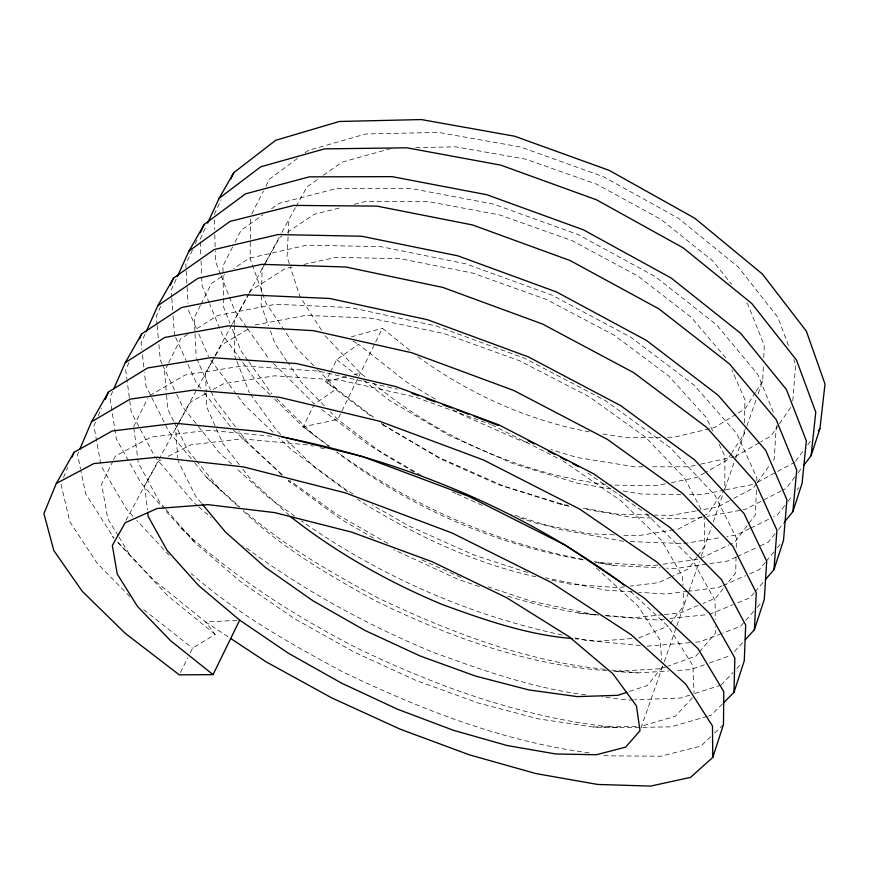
<?xml version="1.0" encoding="UTF-8"?>
<svg xmlns="http://www.w3.org/2000/svg" width="878" height="878" viewBox="0 0 878 878"><rect width="100%" height="100%" fill="white"/><g stroke="black" fill="none" stroke-linecap="round" stroke-linejoin="round"><path stroke-width="0.66" stroke-dasharray="4.39 3.29" d="M703.322 516.001L708.162 513.487L724.822 488.903L724.91 456.33L718.533 443.05M250.526 219.061L250.12 258.769L266.089 303.283L283.605 329.261M736.038 556.861L735.698 572.928L726.545 584.452M736.236 547.488L736.433 538.115L715.054 495.411L670.649 448.032L605.26 400.511L524.342 358.158L436.179 325.979L350.3 307.53L275.407 304.26L217.799 315.443L194.609 330.018M744.215 429.803L744.116 433.897L732.219 452.159M744.379 422.976L744.95 399.786L731.846 369.857M756.397 490.319L755.321 514.848L747.946 524.66M756.825 480.782L756.946 478.06L736.851 433.699L694.125 385.168L630.7 337.163L551.812 295.041L465.472 263.729L380.942 246.685L306.751 245.16L249.154 258.253L233.636 268.646M758.186 393.783L762.719 380.832L763.432 364.447M763.728 357.62L764.255 345.328L747.782 304.282L745.224 301.11M295.414 207.746L288.95 219.346L287.062 256.738L289.938 265.672M776.328 425.6L774.22 458.887L772.673 461.049M792.768 400.906L795.655 364.655L793.734 359.552M640.907 728.202L663.801 662.923M664.251 661.639L676.389 627.013M676.839 625.729L688.55 592.332M689 591.048L699.393 561.426M701.193 556.279L711.476 526.943M713.265 521.872L723.044 493.974M724.822 488.903L735.138 459.479M735.588 458.195L746.388 427.421M746.838 426.126L756.364 398.952M63.523 477.489L67.749 467.414M78.625 451.994L77.56 454.519L80.524 468.885M95.526 422.044L93.902 425.808L100.652 463.364M98.248 415.766L101.508 408.226M112.68 391.39L109.937 397.646L116.324 438.879L141.062 483.098L163.462 508.461M129 362.537L125.675 370.011L126.904 379.241M145.013 334.211L141.128 342.881L141.874 349.62M160.751 306.411L156.284 316.256L157.019 324.256M176.204 279.105L171.177 290.113L171.682 296.907M192.501 249.879L185.796 264.443L186.103 269.809M195.289 243.81L196.968 240.177M200.151 239.233L206.473 225.591M214.254 214.462L221.135 199.723M409.806 350.333L382.369 328.251L337.81 419.399L303.097 426.818L274.145 398.656M113.032 460.895L101.618 484.184L107.764 518.635L118.278 535.898M113.635 459.677L115.435 456L151.115 437.079L208.591 430.264L272.597 436.333M133.665 426.554L147.504 398.645M180.484 672.427L187.738 657.896M190.153 653.045L192.578 648.205L215.176 634.366L205.661 621.997L153.354 579.667L117.795 542.187M329.009 446.342L303.097 426.818L313.852 405.285M329.898 373.128L325.617 381.7L372.985 417.741M330.512 371.899L336.625 359.651L358.553 344.308L406.514 382.018L435.85 399.479M168.115 363.887L164.515 371.065L166.249 391.467M168.708 362.691L180.692 338.754L187.651 334.386M200.393 305.423L194.247 317.606L194.971 332.641M201.007 304.205L211.455 283.484L224.757 274.584M232.593 246.981L222.902 266.056L223.605 307.168L230.003 323.302M235.008 242.207L241.066 230.288L262.906 214.869M251.788 213.914L263.455 191.075M265.902 186.257L269.59 179.046L297.521 158.391M125.894 520.424L178.892 422.559M179.54 421.352L214.506 356.808M215.143 355.623L231.792 324.882M232.429 323.708L248.562 293.911M249.209 292.714L265.321 262.961M265.968 261.787L281.289 233.493M281.926 232.319L288.95 219.346M296.062 206.582L307.059 186.849L317.957 179.134M264.069 265.386L262.138 268.855L261.183 305.094L268.558 325.683M264.717 264.234L279.555 237.653L281.783 236.149M249.012 293.943L234.349 320.152L234.36 324.191M249.681 292.758L251.009 290.377L285.174 268.569L293.186 266.802M212.794 360.419L205.54 373.359L206.176 392.17M215.439 355.711L221.366 345.12L249.275 328.438M177.586 425.095L175.644 428.552L177.751 457.976M178.234 423.942L190.57 402.014L207.175 392.828M755.42 392.422L745.213 408.632L737.29 413.527M756.156 391.259L762.719 380.832M731.473 453.3L727.006 460.149L705.945 472.166M778.709 424.864L771.082 435.938L760.655 441.941M779.477 423.756L792.45 404.934M697.11 556.817L688.648 568.746L671.813 576.528M697.878 555.73L704.814 545.973L704.123 516.418M756.375 483.778L753.269 488.102L730.617 500.054M757.154 482.691L769.567 465.384M795.534 461.191L803.677 450.315M807.749 444.872L810.998 440.526M670.046 623.841L684.039 605.216L683.238 590.685M747.123 525.757L734.831 542.11L729.925 544.448M794.952 476.842L786.062 488.442L782.452 490.297M798.179 472.616L802.218 467.337M784.712 505.574L777.26 515.068L773.661 516.835M788.016 501.349L792.154 496.07M797.114 489.737L798.771 487.63M723.22 588.633L715.724 598.061L703.08 603.373M662.451 666.764L647.415 685.444L629.438 691.458M775.087 533.725L768.305 542.165L758.405 546.742M778.479 529.511L783.571 523.189M765.276 562.381L759.185 569.734L746.838 575.123M766.143 561.327L773.968 551.867M777.447 547.663L780.059 544.514M698.57 652.958L695.914 656.075L668.279 665.996M699.448 651.926L715.329 633.247L715.285 626.442M754.213 592.76L749.911 597.797L733.887 604.36M755.069 591.75L763.673 581.675M753.697 611.384L740.461 626.376L722.704 633.137M757.22 607.389L761.632 602.385M734.458 651.52L742.612 642.63M692.369 697.856L675.369 716.261L640.468 726.457M721.036 685.114L733.119 672.449M736.84 668.553L740.56 664.657M722.517 703.827L711.059 715.296L708.469 716.042M710.719 736.708L700.896 746.059L660.783 756.21L607.894 755.837L602.549 754.992M714.648 732.965L723.483 724.559M305.039 152.827L308.255 150.445L365.698 133.983L438.473 132.424L520.413 146.966L603.318 176.654L678.442 218.282L738.255 267.011L777.908 317.441L789.421 348.072M271.642 208.701L279.281 203.301L336.823 188.452L410.3 188.364L493.524 204.113L578.108 234.591L655.065 276.471L716.646 324.882L757.791 374.412L774.111 414.076M323.411 175.271L341.937 162.167L391.182 148.481M287.358 232.385L314.094 214.353L341.377 207.515M736.148 414.229L714.637 427.531L710.719 428.464M149.886 395.528L185.148 375.005L242.723 365.906L318.308 371.076L397.635 389.217M735.182 456.615L759.503 442.611M704.771 472.836L696.583 477.511L670.441 482.801M213.102 389.547L223.78 383.642L274.616 375.817L340.126 380.163L414.932 396.966L490.484 424.37M757.33 482.351L794.722 462.278M729.42 500.69L717.502 506.979L697.483 510.623M702.115 516.626L677.915 529.182L675.204 529.621M781.244 490.912L745.104 509.459L707.438 516.253M160.948 459.973L158.534 461.18L144.596 485.874L147.383 509.712M168.203 456.319L191.174 444.762L241.988 438.857L308.101 444.916M749.592 528.589L736.357 535.053L726.929 536.579M750.8 527.996L768.843 519.183M700.457 558.474L728.696 545.029M670.616 577.087L658.599 582.641L630.163 586.131M736.137 557.058L727.467 561.064L674.875 568.593L666.83 568.187M737.366 556.487L757.165 547.312M722.133 585.911L718.423 587.525L688.725 591.201M723.373 585.374L745.598 575.661M698.021 605.491L680.318 612.932L664.24 614.578M709.237 614.435L732.647 604.854M638.602 637.988L668.41 626.025M721.442 633.609L699.876 641.818L693.115 642.378M667.017 666.446L660.739 668.696L613.81 671.461L637.56 672.91L668.696 671.001M704.277 664.789L690.36 669.662L675.467 670.583M709.336 663.011L730.836 655.482M689.79 695.091L680.669 698.01L634.607 699.821M695.003 693.433L719.74 685.531M707.163 716.415L670.814 726.852L617.947 727.73L593.506 727.039L538.28 718.862L478.06 702.949L415.744 680.318L353.856 651.959L294.81 618.858L241.022 582.059L195.081 542.758L164.362 509.47M351.343 336.856L382.369 328.251M354.361 204.267L364.754 201.666L428.42 201.622L499.823 214.956L572.116 240.682L638.021 276.109L691.238 317.309L727.478 359.881M346.25 376.618L325.617 381.7L336.493 388.932L374.873 418.345M353.988 374.708L360.43 373.117L365.83 377.353M709.424 428.782L674.194 437.189L667.456 437.266M303.865 264.443L335.923 257.375L400.203 258.681L472.715 273.08L546.456 299.486L613.974 335.1L668.751 375.96L706.362 417.676L712.738 430.966M695.222 465.318L688.561 466.778L649.588 466.811M700.556 464.166L733.854 456.9M665.217 483.855L656.064 485.71L609.958 485.04M724.152 490.144L701.313 494.665L686.366 494.512M725.491 489.88L753.708 484.294M255.092 324.959L305.895 315.378L370.801 318.132L444.444 333.695L519.699 360.814L588.908 396.604L645.341 437.046L684.401 477.819L701.544 510.272M696.144 510.864L670.781 515.474L654.56 515.057M702.06 517.219L692.643 518.92L661.288 518.185M673.854 529.84L637.34 535.832L620.976 535.13M683.83 543.559L721.54 537.446M657.765 565.004L652.409 565.772L595.361 562.315M663.11 564.236L699.228 559.056M687.375 591.366L665.765 594.033L638.877 592.288M624.752 586.8L617.98 587.634L570.009 584.144L550.374 579.908M664.624 619.056L656.524 619.901L606.632 615.928M670.035 618.496L707.877 614.578M662.901 614.71L633.433 617.739L604.722 615.346M647.119 646.186L691.765 642.487M631.831 638.525L597.973 641.192L575.2 638.811M236.961 620.296L205.661 621.997L229.575 637.768M633.257 699.876L627.836 700.095L602.001 696.847M415.777 147.647L455.517 146.835L525.845 159.17L596.733 184.248L661.112 219.478L712.837 260.953L731.583 284.209M660.706 437.354L627.002 437.76L601.463 433.776M593.506 727.039L637.779 726.49M642.872 466.822L634.805 466.833L577.055 457.493L550.868 449.558M680.933 494.457L641.522 494.051L621.58 490.703M651.75 517.954L632.665 517.504L583.277 508.768M649.149 514.925L616.707 514.091L580.973 507.649M630.514 541.583L682.458 543.504M614.161 534.834L589.621 533.78L537.687 523.672L518.58 517.46M598.028 562.842L614.545 565.531L660.124 567.846M632.16 591.849L605.271 590.104L545.677 577.845M507.868 596.184C537.347 605.151 567.803 612.383 598.544 615.28M578.756 613.173L597.885 614.776M640.358 645.549L586.274 640.435L574.256 637.713M605.019 669.332C525.044 661.288 448.921 631.633 376.816 597.369C330.402 571.984 283.813 545.6 243.875 510.59M611.801 670.079L637.56 672.91M607.104 670.693C526.218 664.964 448.91 636.638 376.519 601.397C329.25 575.496 281.992 547.971 242.767 510.557M585.692 694.794C532.99 688.319 482.549 670.243 432.865 652.233C365.797 624.434 301.856 589.401 243.656 545.886M617.947 727.73C525.713 718.852 437.485 687.145 354.613 646.834C291.946 614.391 232.286 575.902 180.495 527.733M589.368 431.888C527.316 420.364 468.161 393.267 417.193 356.281M589.182 752.874C503.028 741.592 421.166 709.468 343.243 672.153C289.992 643.618 236.83 613.546 191.206 573.543M610.945 488.925L577.713 483.35L512.818 463.551L449.404 435.664L389.865 400.675L363.788 380.58M605.963 484.557C521.071 473.396 439.263 438.012 373.38 383.28M382.49 424.59L440.449 458.854L498.88 484.865L558.474 503.588L571.26 506.65M558.474 503.588L567.737 505.256M623.676 541.331L559.33 529.346L511.731 514.31M582.235 559.198C494.149 542.341 409.741 504.674 337.218 452.104M594.351 561.569L614.545 565.531M583.343 559.912C494.182 544.437 408.621 506.804 336.636 452.038M535.975 576.813C473.033 563.039 414.087 534.735 359.651 500.778L357.489 499.187M595.844 615.072L530.685 601.002L488.366 586.899M562.238 635.003C468.896 615.335 379.494 575.705 301.472 520.95M310.768 445.552L313.435 446.189M320.097 447.78L325.431 449.053M527.294 442.413L518.119 439.637L460.489 414.153L452.28 409.258M568.593 506.178L503.346 485.918L439.494 457.745L380.613 423.339M527.382 572.5L474.054 555.039L408.863 525.977L372.118 504.872M479.344 586.559L458.601 579.546L393.75 549.683M421.879 559.944L461.51 577.669M452.335 491.878L456.011 493.546M457.229 494.094L484.173 506.277M491.768 424.831L560.307 459.534M387.78 543.383L336.153 513.915L289.806 480.496M353.011 341.114L358.553 344.308M353.143 493.985L347.216 490.582L291.584 449.887L278.842 437.771M373.6 538.093L341.586 519.688L288.379 480.782M421.275 475.415L368.859 444.959L319.888 408.171M413.812 472.002L381.963 453.158L337.81 419.399L330.128 411.617M562.754 460.774L620.933 500.734L661.529 540.431L682.436 576.155L682.952 585.406M587.678 472.946L643.903 512.072M294.778 516.187L267.999 497.135L235.699 467.7M233.153 429.792L282.079 474.921M303.097 426.818L329.513 446.386M347.809 491.976L314.456 467.173L286.513 440.021M381.261 423.251L385.53 426.521M336.625 359.651L357.269 375.564M143.685 609.65L192.578 648.205M215.176 634.366L167.753 595.789L117.52 542.077M169.136 555.225L136.814 520.456M197.802 505.958L193.72 502.414L155.132 457.197L131.261 412.199L127.069 380.558M198.823 506.847L211.049 517.493M279.873 473.33L281.772 474.987M194.729 462.936L206.747 477.5L239.859 507.012M206.747 477.5L238.717 506.924M596.469 568.099L637.691 605.688L659.916 639.722L661.814 660.004M231.66 464.023L219.555 452.982L196.859 424.579M630.58 591.465L668.652 626.826L692.896 665.667L694.048 693.291M289.356 515.584L251.591 480.507L242.558 468.841M282.42 475.053L247.08 441.864L238.783 431.01M288.302 480.584L290.267 482.428M272.97 432.174L244.567 405.131L237.312 395.462M270.281 394.902L256.771 381.765L241.779 361.154M280.73 434.401L276.877 430.659L250.153 393.794M276.702 398.623L313.742 434.95M273.651 363.591L314.445 404.089L336.493 388.932L317.562 369.583M646.153 513.63L692.347 559.736L715.109 600.607L715.241 619.649M324.377 405.779L301.352 382.424L287.808 362.504M129.867 596.579L97.359 563.544L69.889 521.883L60.889 483.778M313.775 365.72L295.798 347.337L284.373 330.391M112.175 536.26L114.052 538.236L85.649 493.71L80.798 470.191M325.047 335.714L360.43 373.117M133.149 516.451L126.739 509.449L101.135 466.053M165.097 508.472L159.807 502.414L138.296 462.904L137.78 458.865M165.986 509.47L195.081 542.758M201.413 503.094L195.399 495.861L177.949 460.654M191.294 458.777L168.971 431.724L164.724 423.306M195.531 459.633L187.738 450.085L174.217 422.384M196.398 460.698L221.508 491.482M196.024 423.525L182.569 406.69L175.545 392.016M239.266 464.605L222.847 443.401L206.681 406.953L206.22 393.52M200.886 388.449L195.948 382.062L187.475 363.459M204.179 392.696L230.519 426.741M235.469 426.664L214.737 399.501L210.907 390.809M210.72 359.991L236.5 394.387M240.989 360.068L222.046 334.024L209.765 304.227M247.991 360.573L240.835 350.596L231.968 328.262M248.781 361.681L271.829 393.849M246.641 327.395L234.777 310.582L220.96 275.396M247.431 328.515L268.789 358.773M287.051 361.407L275.012 343.704L270.402 330.83M321.447 330.084L299.804 296.292L290.344 266.945M118.969 537.051L130.888 556.608M164.12 422.099L145.924 385.991L144.42 372.513M173.624 421.188L167.742 409.137L166.359 392.828M162.09 363.898L160.334 360.232L158.742 342.914M162.671 365.127L174.963 390.798M175.622 337.404L186.915 362.219M196.705 358.509L210.369 389.569M188.408 310.055L196.573 328.921M198.757 333.947L208.558 356.589M209.249 302.987L202.083 285.602L201.742 277.426M236.401 360.145L234.404 355.129L234.36 325.54M236.906 361.396L249.363 392.707M220.466 274.134L215.538 261.567L215.242 250.801M133.84 427.904L137.605 457.515M142.477 355.008L143.827 367.136M157.151 325.584L158.622 341.575M171.781 298.268L172.681 310.483M173.087 315.915L174.492 334.924M186.18 271.148L187.025 285.91M187.102 287.249L188.024 303.349M195.037 334.013L196.156 357.269M200.272 241.955L200.832 255.597M201.062 261.051L201.688 276.054M214.408 219.851L214.66 229.268M214.803 234.656L215.209 249.462"/><path stroke-width="1.32" d="M723.472 702.861L733.986 692.347L734.853 658.028L709.83 613.689L657.381 562.414L579.721 509.13L483.558 460.006L379.362 421.177L279.16 397.196L193.654 390.084L130.065 399.15L91.499 421.802L79.7 449.481M745.323 639.667L754.378 629.778L756.309 592.826L732.867 546.226L682.524 493.359L607.335 439.351L513.74 390.458L411.826 352.758L313.259 330.644L228.51 325.837L164.779 337.437L125.302 362.603L113.778 388.888M765.396 579.656L774.001 569.57L776.909 530.213L754.959 481.583L706.57 427.29L633.718 372.667L542.56 324.048L442.83 287.424L345.855 267.011L261.874 264.333L198.066 278.238L157.799 305.709L146.121 331.73M784.416 522.136L792.889 511.6L796.719 470.037L776.141 419.574L729.596 364.03L658.95 308.891L570.107 260.546L472.485 224.944L377.046 206.132L293.856 205.408L230.025 221.421L189.044 250.976L177.323 276.658M803.831 465.23L811.096 455.737L815.772 412.166L796.478 360.046L751.678 303.382L683.117 247.826L596.48 199.8L500.855 165.152L406.931 147.811L324.52 148.876L260.722 166.82L219.127 198.307L207.625 223.111M811.096 455.737L819.953 428.552L825.024 384.059L806.344 331.16L762.367 274.002L694.816 218.26L609.233 170.387L514.596 136.211L421.396 119.562L339.391 121.471L275.626 140.326L233.746 172.703L219.127 198.307M230.716 638.515L266.012 661.792L331.697 697.867L400.247 729.201L469.225 754.795L536.019 773.595L597.666 784.438L650.576 786.095L690.525 777.392L712.771 757.418L723.483 724.559L723.779 691.644L697.922 648.524L644.386 598.127L565.432 545.26L467.93 496.026L362.548 456.604L261.512 431.647L175.644 423.284L112.154 431.01L74.07 452.313L56.291 483.46L43.9 513.619L53.832 550.583L82.269 591.322L125.28 633.378L179.277 674.853L213.047 674.633L239.683 620.142L198.395 585.363L166.974 550.188L148.152 516.33L147.691 512.357M733.986 692.347L744.281 660.761L745.685 625.092L721.475 579.601L670.09 527.502L593.693 473.835L498.825 424.831L395.78 386.572L296.402 363.547L211.28 357.609L147.603 367.97L108.565 391.906L91.499 421.802M754.378 629.778L764.277 599.389L766.713 561.207L744.028 513.564L694.674 459.962L620.68 405.636L528.315 356.874L427.509 319.724L329.744 298.476L245.368 294.756L181.592 307.53L141.709 333.87L125.302 362.603M774.001 569.57L783.527 540.31L786.918 499.834L765.66 450.26L718.204 395.319L646.471 340.434L556.487 291.946L457.822 255.838L361.626 236.237L278.03 234.558L214.21 249.539L173.57 278.074L157.799 305.709M792.889 511.6L802.075 483.405L806.333 440.822L786.414 389.514L740.758 333.388L671.165 278.03L583.442 229.838L486.829 194.729L392.148 176.654L309.341 176.851L245.522 193.851L204.223 224.395L189.044 250.976M71.963 457.35L74.07 452.313M105.305 399.435L108.565 391.906M139.492 338.853L141.709 333.87M170.222 285.471L173.57 278.074M200.316 232.889L204.223 224.395M230.881 178.849L233.746 172.703M818.329 430.736L819.953 428.552M56.291 483.46L93.847 463.562L157.217 457.251L243.447 466.898L345.328 492.876L451.918 532.924L550.802 582.235L631.084 634.662L685.762 684.138L712.486 725.985L712.771 757.418M626.87 692.314L617.892 695.321L577.263 696.605L528.83 689.932L475.58 676.104L420.222 656.009L365.182 630.558L312.82 600.695L265.43 567.462L225.437 532.046L202.269 504.126M282.134 437.244L284.856 437.496C405.23 461.696 521.17 509.635 620.559 582.169L623.556 584.957M572.522 638.536C527.48 635.024 484.393 619.824 442.216 604.503C388.021 581.829 336.559 552.877 290.344 516.505M412.001 393.399L418.433 395.758M426.159 398.601L435.159 401.904M442.885 404.747L451.885 408.061M457.032 409.949L468.611 414.207M473.758 416.095L498.035 425.369M528.128 440.789L534.153 443.873M548.596 451.27L554.611 454.354M560.625 457.438L566.65 460.522M572.665 463.606L578.69 466.69M239.683 620.142L288.236 653.144L341.619 683.172L397.482 709.215L453.487 730.32L507.177 745.543L555.829 753.982L596.414 754.74L625.619 747.123L640.007 730.759L636.451 705.901L612.833 673.744L568.867 636.583L506.88 597.852L432.064 561.679L351.858 532.178L274.638 512.598L207.921 504.663L157.184 508.483L125.192 522.761L112.34 545.436L117.246 574.102L137.528 606.478L170.398 640.545L213.047 674.633"/></g></svg>
